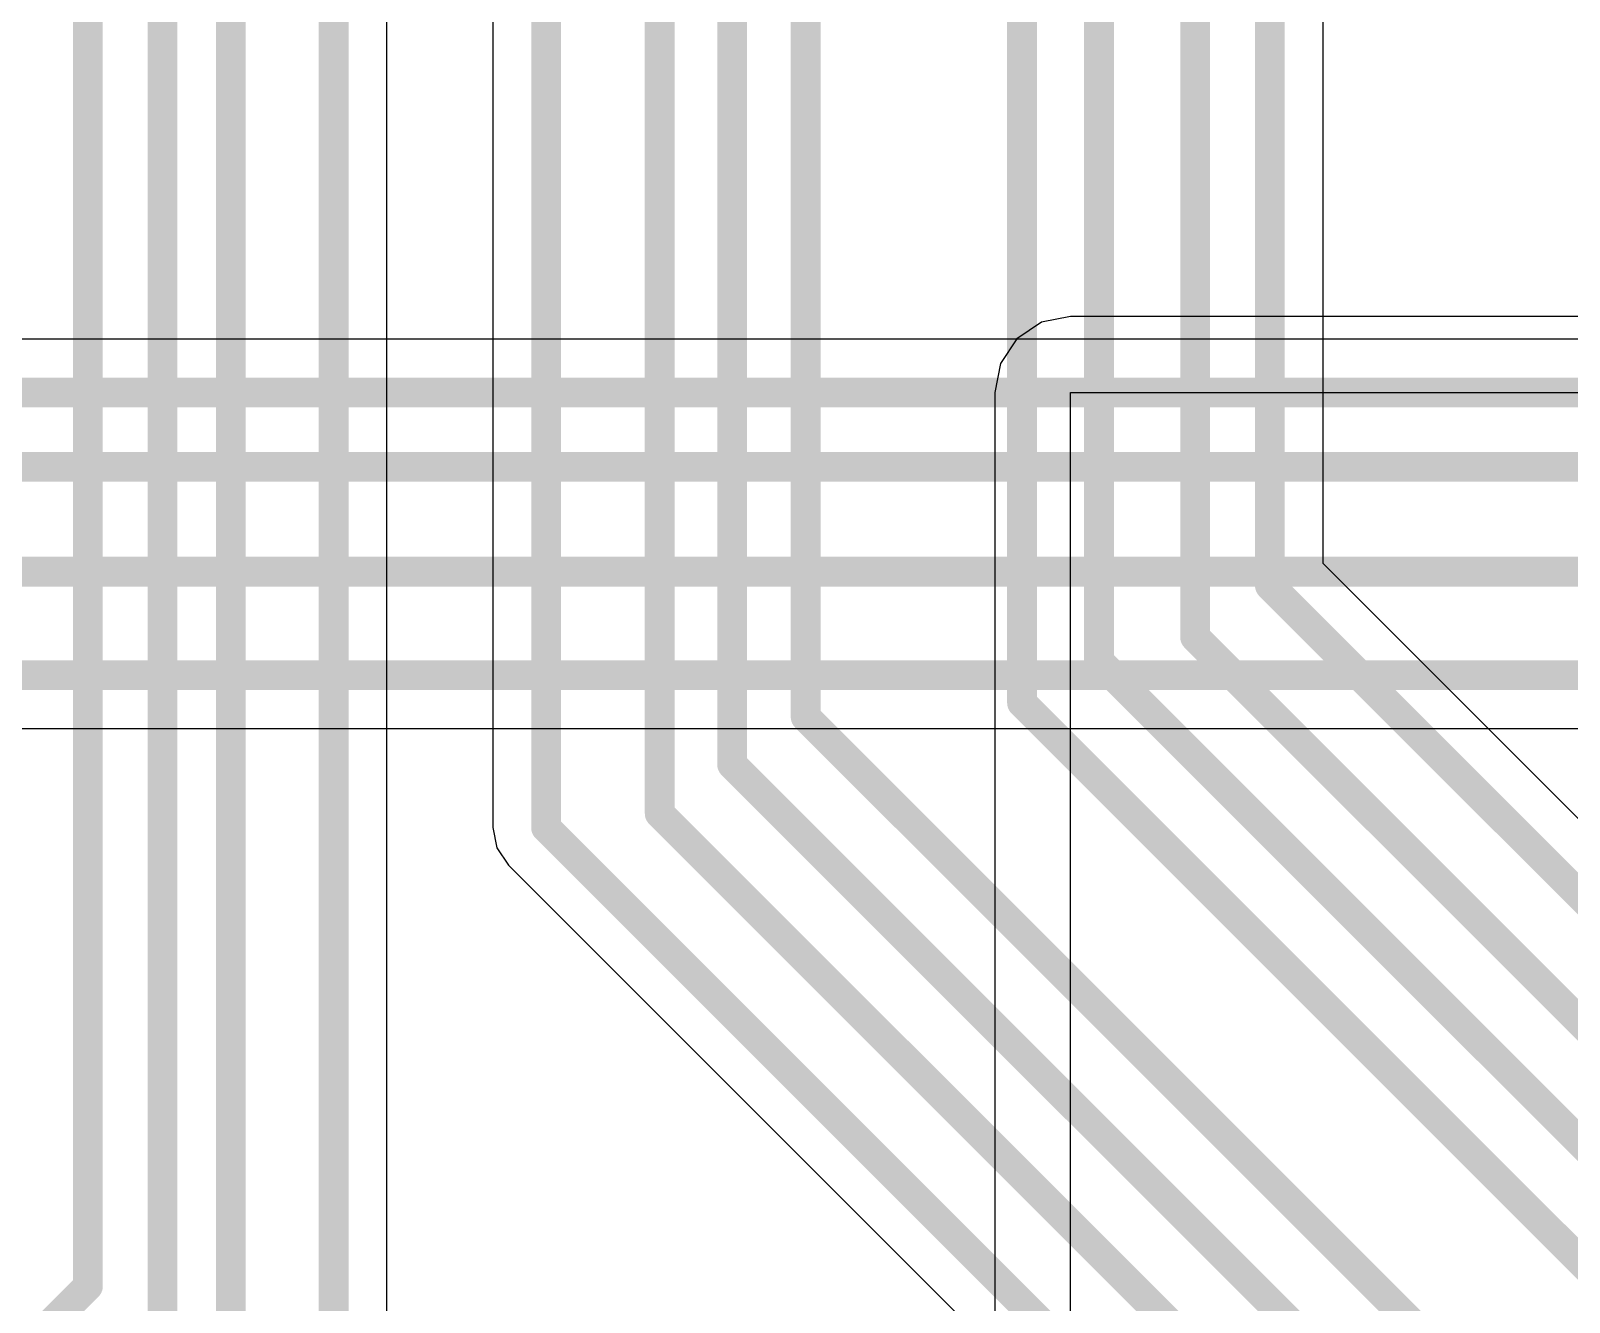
# Model space of a CAD drawing. Header units: inches. Extents: x 0 to 5032, y 0 to 5323.
# Drawn here: x 98.87 to 109.37, y 56.76 to 65.44 of the extents above; entities that cross this region are included whole.
import ezdxf

# ---------------------------------------------------------------- set-up
doc = ezdxf.new("R2010")
doc.units = ezdxf.units.IN
for name, color, linetype in [('Bottom Layer', 5, 'Continuous'), ('Layer 2', 76, 'Continuous'), ('Top Layer', 1, 'Continuous')]:
    doc.layers.add(name, color=color, linetype=linetype)

msp = doc.modelspace()

# ---------------------------------------------------------------- linework, layer by layer
at = {"layer": 'Bottom Layer'}
for p, q in [((116.6672419, 63.3319917), (88.5444254, 63.3319917)), ((95.4766569, 60.67645725999999), (116.60092758, 60.67645725999999))]:
    msp.add_line(p, q, dxfattribs=at)
for points in [[(88.5444254, 62.96942448, 0.2032, 0.2032, 0), (116.81742448, 62.96942448, 0.2032, 0.2032, 0)], [(90.57642539999999, 62.46142448, 0.2032, 0.2032, 0), (117.02784316, 62.46142448, 0.2032, 0.2032, 0)], [(94.69841614, 61.74613254, 0.2032, 0.2032, 0), (117.0600021, 61.74613254, 0.2032, 0.2032, 0)], [(95.05575096, 61.03902448, 0.2032, 0.2032, 0), (116.75111016, 61.03902448, 0.2032, 0.2032, 0)]]:
    msp.add_lwpolyline(points, format="xyseb", dxfattribs=at)
at = {"layer": 'Layer 2'}
for p, q in [((105.77058856, 63.44795032), (105.60255232, 63.33567215999999)), ((105.9688, 63.48737619999999), (105.77058856, 63.44795032)), ((164.9615954, 63.48737619999999), (105.9688, 63.48737619999999)), ((105.60255232, 63.33567215999999), (105.49027416, 63.16763592)), ((105.49027416, 63.16763592), (105.45084828, 62.96942448)), ((105.45084828, 62.96942448), (105.45084828, 42.799)), ((105.9688, 42.799), (105.9688, 62.96942448)), ((105.9688, 62.96942448), (165.1657098, 62.96942448))]:
    msp.add_line(p, q, dxfattribs=at)
at = {"layer": 'Top Layer'}
for p, q in [((107.69086666, 61.80132165999999), (107.69086666, 73.06647566)), ((102.02638726, 69.99858746), (102.02638726, 59.99903926)), ((101.30219262, 55.92518152), (101.30219262, 66.58711853999999)), ((110.5378536, 58.95433218), (107.69086666, 61.80132165999999)), ((102.02638726, 59.99903926), (102.02638472, 59.99902656)), ((102.02638472, 59.99902656), (102.0539869, 59.86027906)), ((102.0539869, 59.86027906), (102.13257958, 59.74265166)), ((102.13257958, 59.74265166), (107.24283098, 54.6324028))]:
    msp.add_line(p, q, dxfattribs=at)
for points in [[(107.32829944, 61.65113908, 0.2032, 0.2032, 0), (107.32829944, 73.48738159999999, 0.2032, 0.2032, 0)], [(106.8178204, 61.29951163999999, 0.2032, 0.2032, 0), (106.8178204, 72.9685866, 0.2032, 0.2032, 0)], [(106.16201272, 61.13378171999999, 0.2032, 0.2032, 0), (106.16201272, 72.17097326, 0.2032, 0.2032, 0)], [(105.63698456, 60.850272, 0.2032, 0.2032, 0), (105.63698456, 71.98851998, 0.2032, 0.2032, 0)], [(104.16033016, 60.7542346, 0.2032, 0.2032, 0), (104.16033016, 70.99391693999999, 0.2032, 0.2032, 0)], [(103.65858872, 60.42979024, 0.2032, 0.2032, 0), (103.65858872, 70.78612462, 0.2032, 0.2032, 0)], [(103.16440632, 60.09535352, 0.2032, 0.2032, 0), (103.16440632, 70.57023986, 0.2032, 0.2032, 0)], [(102.38895448, 59.99902656, 0.2032, 0.2032, 0), (102.38895448, 70.4194934, 0.2032, 0.2032, 0)], [(99.26239736, 56.86850196, 0.2032, 0.2032, 0), (99.26239736, 68.87886148, 0.2032, 0.2032, 0)], [(99.77153528, 56.47376564, 0.2032, 0.2032, 0), (99.77153528, 68.47020596, 0.2032, 0.2032, 0)], [(100.23796056, 56.07344132, 0.2032, 0.2032, 0), (100.23796056, 67.67504372, 0.2032, 0.2032, 0)], [(100.9396254, 55.92518152, 0.2032, 0.2032, 0), (100.9396254, 67.00802447999999, 0.2032, 0.2032, 0)], [(107.32829944, 61.65113908, 0.2032, 0.2032, 0), (110.38767356, 58.59176496, 0.2032, 0.2032, 0)], [(106.8178204, 61.29951163999999, 0.2032, 0.2032, 0), (110.13516708, 57.98216496, 0.2032, 0.2032, 0)], [(106.16201272, 61.13378171999999, 0.2032, 0.2032, 0), (109.85420244, 57.441592, 0.2032, 0.2032, 0)], [(105.63698456, 60.850272, 0.2032, 0.2032, 0), (109.52009592, 56.96716064, 0.2032, 0.2032, 0)], [(104.16033016, 60.7542346, 0.2032, 0.2032, 0), (108.46436524, 56.45019952, 0.2032, 0.2032, 0)], [(103.65858872, 60.42979024, 0.2032, 0.2032, 0), (108.16759672, 55.92078224, 0.2032, 0.2032, 0)], [(103.16440632, 60.09535352, 0.2032, 0.2032, 0), (107.84380768, 55.41595216, 0.2032, 0.2032, 0)], [(102.38895448, 59.99902656, 0.2032, 0.2032, 0), (107.49921096, 54.88877008, 0.2032, 0.2032, 0)], [(96.05933798, 53.66544258, 0.2032, 0.2032, 0), (99.26239736, 56.86850196, 0.2032, 0.2032, 0)]]:
    msp.add_lwpolyline(points, format="xyseb", dxfattribs=at)
for points in [[(107.27749944, 61.65113908, 0.1016, 0.1016, 1), (107.37909944, 61.65113908, 0.1016, 0.1016, 1)], [(107.27749944, 61.65113908, 0.1016, 0.1016, 1), (107.37909944, 61.65113908, 0.1016, 0.1016, 1)], [(106.7670204, 61.29951163999999, 0.1016, 0.1016, 1), (106.8686204, 61.29951163999999, 0.1016, 0.1016, 1)], [(106.7670204, 61.29951163999999, 0.1016, 0.1016, 1), (106.8686204, 61.29951163999999, 0.1016, 0.1016, 1)], [(106.11121272, 61.13378171999999, 0.1016, 0.1016, 1), (106.21281272, 61.13378171999999, 0.1016, 0.1016, 1)], [(106.11121272, 61.13378171999999, 0.1016, 0.1016, 1), (106.21281272, 61.13378171999999, 0.1016, 0.1016, 1)], [(105.58618456, 60.850272, 0.1016, 0.1016, 1), (105.68778456, 60.850272, 0.1016, 0.1016, 1)], [(105.58618456, 60.850272, 0.1016, 0.1016, 1), (105.68778456, 60.850272, 0.1016, 0.1016, 1)], [(104.10953016, 60.7542346, 0.1016, 0.1016, 1), (104.21113016, 60.7542346, 0.1016, 0.1016, 1)], [(104.10953016, 60.7542346, 0.1016, 0.1016, 1), (104.21113016, 60.7542346, 0.1016, 0.1016, 1)], [(103.60778872, 60.42979024, 0.1016, 0.1016, 1), (103.70938872, 60.42979024, 0.1016, 0.1016, 1)], [(103.60778872, 60.42979024, 0.1016, 0.1016, 1), (103.70938872, 60.42979024, 0.1016, 0.1016, 1)], [(103.11360632, 60.09535352, 0.1016, 0.1016, 1), (103.21520632, 60.09535352, 0.1016, 0.1016, 1)], [(103.11360632, 60.09535352, 0.1016, 0.1016, 1), (103.21520632, 60.09535352, 0.1016, 0.1016, 1)], [(102.33815448, 59.99902656, 0.1016, 0.1016, 1), (102.43975448, 59.99902656, 0.1016, 0.1016, 1)], [(102.33815448, 59.99902656, 0.1016, 0.1016, 1), (102.43975448, 59.99902656, 0.1016, 0.1016, 1)], [(99.21159735999998, 56.86850196, 0.1016, 0.1016, 1), (99.31319735999999, 56.86850196, 0.1016, 0.1016, 1)], [(99.21159735999998, 56.86850196, 0.1016, 0.1016, 1), (99.31319735999999, 56.86850196, 0.1016, 0.1016, 1)]]:
    msp.add_lwpolyline(points, format="xyseb", close=True, dxfattribs=at)

doc.saveas('drawing.dxf')
